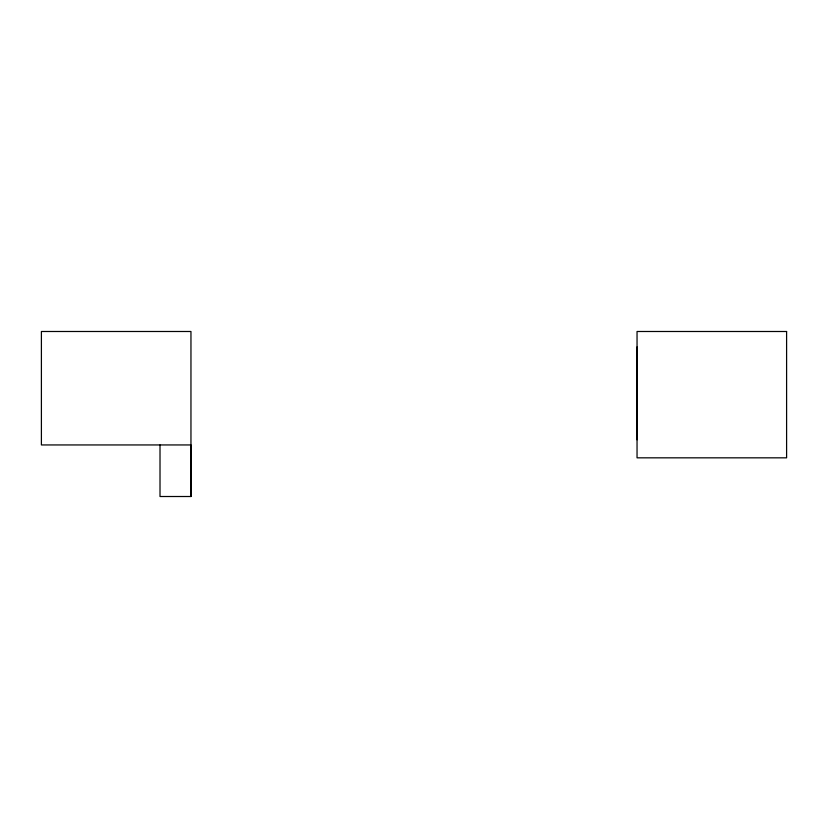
<?xml version="1.0" encoding="UTF-8"?>
<svg xmlns="http://www.w3.org/2000/svg" width="828" height="828" viewBox="0 0 828 828"><rect width="100%" height="100%" fill="white"/><g stroke="black" fill="none" stroke-linecap="round" stroke-linejoin="round"><path stroke-width="1.24" d="M190.957 496.51L190.957 444.946L41.4 444.946L41.4 331.49L190.957 331.49L190.957 496.51L160.011 496.51L160.011 444.988M637.042 439.782L637.042 346.963M786.6 331.5L637.042 331.49L637.042 457.832L786.6 457.832L786.6 331.49"/></g></svg>
